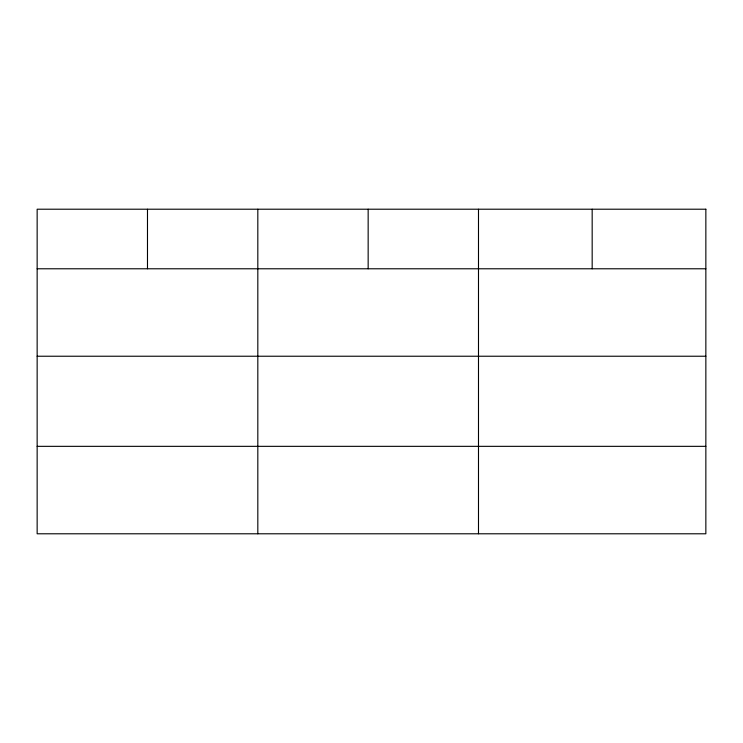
<?xml version="1.0" encoding="UTF-8"?>
<svg xmlns="http://www.w3.org/2000/svg" width="743" height="743" viewBox="0 0 743 743"><rect width="100%" height="100%" fill="white"/><g stroke="black" fill="none" stroke-linecap="round" stroke-linejoin="round"><path stroke-width="1.11" d="M37.15 268.78L705.85 268.78M37.15 356.231L705.85 356.231M37.15 446.339L705.85 446.339M592.171 209.21L592.171 268.78M478.492 209.21L478.492 533.79M368.156 209.21L368.156 268.78M257.821 209.21L257.821 533.79M147.486 209.21L147.486 268.78M705.85 209.21L37.15 209.21L37.15 533.79L705.85 533.79L705.85 209.21"/></g></svg>
